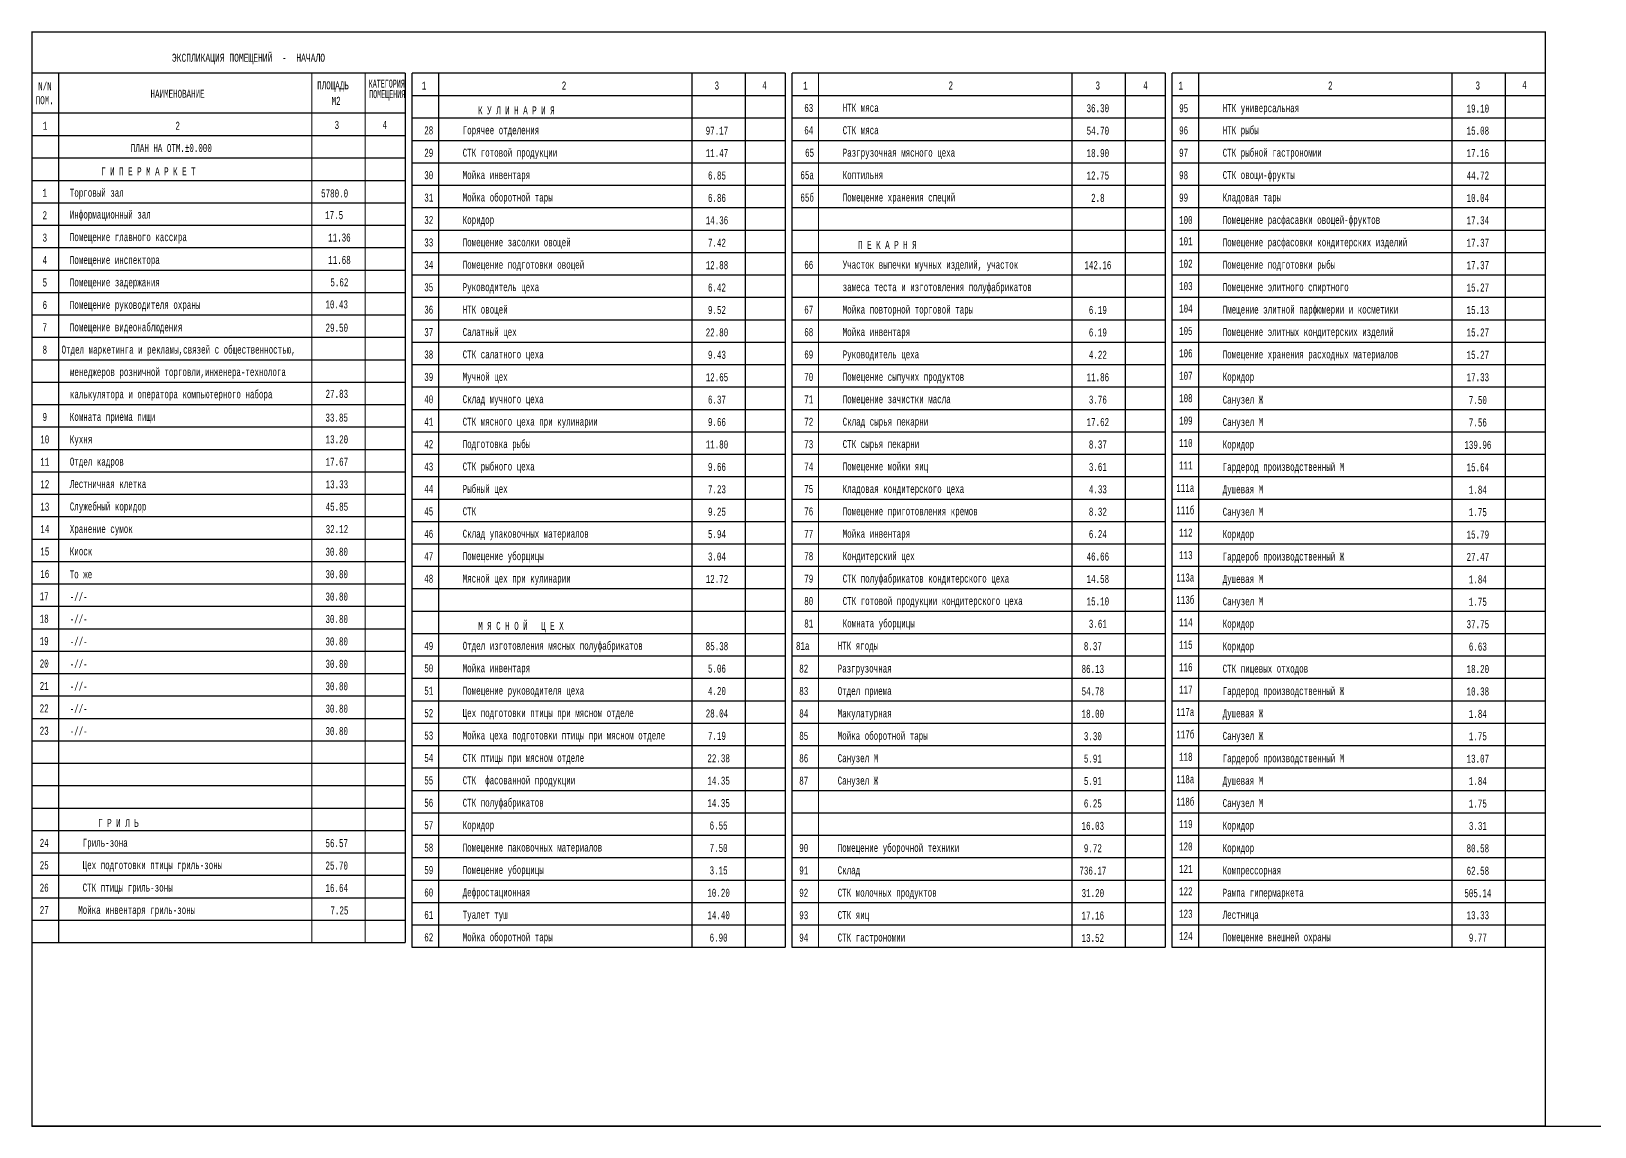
# Model space of a CAD drawing. Extents: x -4497 to 351150, y -50 to 322254.
# Drawn here: x -50 to 117209, y -50 to 82050 of the extents above; entities that cross this region are included whole.
import ezdxf
from ezdxf.enums import TextEntityAlignment as Align

# ---------------------------------------------------------------- set-up
doc = ezdxf.new("R2010")
doc.units = 0
doc.header["$LTSCALE"] = 100
doc.layers.get('0').update_dxf_attribs({"linetype": 'CONTINUOUS'})
doc.layers.add('EEE', color=7, linetype='CONTINUOUS')
doc.styles.add('ST_1', font='monotxt.shx', dxfattribs={"width": 0.65, "height": 600})
doc.styles.get("Standard").update_dxf_attribs({"font": 'monotxt.shx', "width": 0.65, "height": 600})

msp = doc.modelspace()

# ---------------------------------------------------------------- linework, layer by layer
at = {"color": 7}
msp.add_line((0, 0), (120761.6, 0), dxfattribs=at)
at = {"layer": 'EEE', "linetype": 'Continuous', "lineweight": -3}
for p, q in [((2840.8, 69195.5), (8282.2, 69195.5)), ((2840.8, 67515.5), (8282.2, 67515.5))]:
    msp.add_line(p, q, dxfattribs=at)
for points, const_width in [([(0, 0), (113500, 0), (113500, 82000), (0, 82000), (0, 0), (0, 0), (0, 0)], 100), ([(0, 78915.5), (28000, 78915.5)], 100), ([(2000, 78915.5), (2000, 13755.5)], 100), ([(21000, 78915.5), (21000, 13755.5)], 70), ([(25000, 78915.5), (25000, 13755.5)], 70), ([(28000, 78915.5), (28000, 13755.5)], 100), ([(28500.4, 13395.5), (28500.4, 78915.5)], 100), ([(28500.4, 78915.5), (56500.4, 78915.5)], 100), ([(28500.4, 78915.5), (56500.4, 78915.5)], 70), ([(28500.4, 78915.5), (56500.4, 78915.5)], 70), ([(30500.4, 78915.5), (30500.4, 13395.5)], 100), ([(49500.4, 78915.5), (49500.4, 13395.5)], 100), ([(53500.4, 78915.5), (53500.4, 13395.5)], 100), ([(56500.4, 78915.5), (56500.4, 13395.5)], 100), ([(57000.4, 13395.5), (57000.4, 78915.5)], 100), ([(57000.4, 78915.5), (85000.4, 78915.5)], 100), ([(57000.4, 78915.5), (85000.4, 78915.5)], 70), ([(57000.4, 78915.5), (85000.4, 78915.5)], 70), ([(59000.4, 78915.5), (59000.4, 13395.5)], 70), ([(78000.4, 78915.5), (78000.4, 13395.5)], 100), ([(82000.4, 78915.5), (82000.4, 13395.5)], 100), ([(85000.4, 78915.5), (85000.4, 13395.5)], 100), ([(85500.4, 13395.5), (85500.4, 78915.5)], 100), ([(85500.4, 78915.5), (113500.4, 78915.5)], 100), ([(85500.4, 78915.5), (113500.4, 78915.5)], 100), ([(85500.4, 78915.5), (113500.4, 78915.5)], 100), ([(87500.4, 78915.5), (87500.4, 13395.5)], 100), ([(106500.4, 78915.5), (106500.4, 13395.5)], 100), ([(110500.4, 78915.5), (110500.4, 13395.5)], 100), ([(113500.4, 78915.5), (113500.4, 13755.5)], 100), ([(28500.4, 77235.5), (56500.4, 77235.5)], 100), ([(57000.4, 77235.5), (85000.4, 77235.5)], 100), ([(85500.4, 77235.5), (113500.4, 77235.5)], 100), ([(0, 75915.5), (28000, 75915.5)], 100), ([(0, 75915.5), (28000, 75915.5)], 100), ([(0, 75915.5), (28000, 75915.5)], 100), ([(0, 74235.5), (28000, 74235.5)], 100), ([(0, 72555.5), (28000, 72555.5)], 70)]:
    msp.add_lwpolyline(points, dxfattribs=dict(at, const_width=const_width))
for points in [[(28500.4, 75555.5), (56500.4, 75555.5)], [(28500.4, 75555.5), (56500.4, 75555.5)], [(57000.4, 75555.5), (85000.4, 75555.5)], [(57000.4, 75555.5), (85000.4, 75555.5)], [(85500.4, 75555.5), (113500.4, 75555.5)], [(85500.4, 75555.5), (113500.4, 75555.5)], [(28500.4, 73875.5), (56500.4, 73875.5)], [(57000.4, 73875.5), (85000.4, 73875.5)], [(85500.4, 73875.5), (113500.4, 73875.5)], [(0, 72555.5), (28000, 72555.5)], [(28500.4, 72195.5), (56500.4, 72195.5)], [(57000.4, 72195.5), (85000.4, 72195.5)], [(85500.4, 72195.5), (113500.4, 72195.5)], [(0, 70875.5), (28000, 70875.5)], [(28500.4, 70515.5), (56500.4, 70515.5)], [(57000.4, 70515.5), (85000.4, 70515.5)], [(85500.4, 70515.5), (113500.4, 70515.5)], [(0, 69195.5), (28000, 69195.5)], [(28500.4, 68835.5), (56500.4, 68835.5)], [(57000.4, 68835.5), (85000.4, 68835.5)], [(85500.4, 68835.5), (113500.4, 68835.5)], [(0, 67515.5), (28000, 67515.5)], [(28500.4, 67155.5), (56500.4, 67155.5)], [(57000.4, 67155.5), (85000.4, 67155.5)], [(85500.4, 67155.5), (113500.4, 67155.5)], [(0, 65835.5), (28000, 65835.5)], [(28500.4, 65475.5), (56500.4, 65475.5)], [(57000.4, 65475.5), (85000.4, 65475.5)], [(85500.4, 65475.5), (113500.4, 65475.5)], [(0, 64155.5), (28000, 64155.5)], [(28500.4, 63795.5), (56500.4, 63795.5)], [(57000.4, 63795.5), (85000.4, 63795.5)], [(85500.4, 63795.5), (113500.4, 63795.5)], [(0, 62475.5), (28000, 62475.5)], [(28500.4, 62115.5), (56500.4, 62115.5)], [(57000.4, 62115.5), (85000.4, 62115.5)], [(85500.4, 62115.5), (113500.4, 62115.5)], [(0, 60795.5), (28000, 60795.5)], [(28500.4, 60435.5), (56500.4, 60435.5)], [(57000.4, 60435.5), (85000.4, 60435.5)], [(85500.4, 60435.5), (113500.4, 60435.5)], [(0, 59115.5), (28000, 59115.5)], [(28500.4, 58755.5), (56500.4, 58755.5)], [(57000.4, 58755.5), (85000.4, 58755.5)], [(85500.4, 58755.5), (113500.4, 58755.5)], [(0, 57435.5), (28000, 57435.5)], [(28500.4, 57075.5), (56500.4, 57075.5)], [(57000.4, 57075.5), (85000.4, 57075.5)], [(85500.4, 57075.5), (113500.4, 57075.5)], [(0, 55755.5), (28000, 55755.5)], [(28500.4, 55395.5), (56500.4, 55395.5)], [(57000.4, 55395.5), (85000.4, 55395.5)], [(85500.4, 55395.5), (113500.4, 55395.5)], [(0, 54075.5), (28000, 54075.5)], [(28500.4, 53715.5), (56500.4, 53715.5)], [(57000.4, 53715.5), (85000.4, 53715.5)], [(85500.4, 53715.5), (113500.4, 53715.5)], [(0, 52395.5), (28000, 52395.5)], [(28500.4, 52035.5), (56500.4, 52035.5)], [(57000.4, 52035.5), (85000.4, 52035.5)], [(85500.4, 52035.5), (113500.4, 52035.5)], [(0, 50715.5), (28000, 50715.5)], [(28500.4, 50355.5), (56500.4, 50355.5)], [(57000.4, 50355.5), (85000.4, 50355.5)], [(85500.4, 50355.5), (113500.4, 50355.5)], [(0, 49035.5), (28000, 49035.5)], [(28500.4, 48675.5), (56500.4, 48675.5)], [(57000.4, 48675.5), (85000.4, 48675.5)], [(85500.4, 48675.5), (113500.4, 48675.5)], [(0, 47355.5), (28000, 47355.5)], [(28500.4, 46995.5), (56500.4, 46995.5)], [(57000.4, 46995.5), (85000.4, 46995.5)], [(85500.4, 46995.5), (113500.4, 46995.5)], [(0, 45675.5), (28000, 45675.5)], [(28500.4, 45315.5), (56500.4, 45315.5)], [(57000.4, 45315.5), (85000.4, 45315.5)], [(85500.4, 45315.5), (113500.4, 45315.5)], [(0, 43995.5), (28000, 43995.5)], [(28500.4, 43635.5), (56500.4, 43635.5)], [(57000.4, 43635.5), (85000.4, 43635.5)], [(85500.4, 43635.5), (113500.4, 43635.5)], [(0, 42315.5), (28000, 42315.5)], [(28500.4, 41955.5), (56500.4, 41955.5)], [(57000.4, 41955.5), (85000.4, 41955.5)], [(85500.4, 41955.5), (113500.4, 41955.5)], [(0, 40635.5), (28000, 40635.5)], [(28500.4, 40275.5), (56500.4, 40275.5)], [(57000.4, 40275.5), (85000.4, 40275.5)], [(85500.4, 40275.5), (113500.4, 40275.5)], [(0, 38955.5), (28000, 38955.5)], [(28500.4, 38595.5), (56500.4, 38595.5)], [(57000.4, 38595.5), (85000.4, 38595.5)], [(85500.4, 38595.5), (113500.4, 38595.5)], [(0, 37275.5), (28000, 37275.5)], [(28500.4, 36915.5), (56500.4, 36915.5)], [(57000.4, 36915.5), (85000.4, 36915.5)], [(85500.4, 36915.5), (113500.4, 36915.5)], [(0, 35595.5), (28000, 35595.5)], [(28500.4, 35235.5), (56500.4, 35235.5)], [(57000.4, 35235.5), (85000.4, 35235.5)], [(85500.4, 35235.5), (113500.4, 35235.5)], [(0, 33915.5), (28000, 33915.5)], [(28500.4, 33555.5), (56500.4, 33555.5)], [(57000.4, 33555.5), (85000.4, 33555.5)], [(85500.4, 33555.5), (113500.4, 33555.5)], [(0, 32235.5), (28000, 32235.5)], [(28500.4, 31875.5), (56500.4, 31875.5)], [(57000.4, 31875.5), (85000.4, 31875.5)], [(85500.4, 31875.5), (113500.4, 31875.5)], [(0, 30555.5), (28000, 30555.5)], [(28500.4, 30195.5), (56500.4, 30195.5)], [(57000.4, 30195.5), (85000.4, 30195.5)], [(85500.4, 30195.5), (113500.4, 30195.5)], [(0, 28875.5), (28000, 28875.5)], [(28500.4, 28515.5), (56500.4, 28515.5)], [(57000.4, 28515.5), (85000.4, 28515.5)], [(85500.4, 28515.5), (113500.4, 28515.5)], [(0, 27195.5), (28000, 27195.5)], [(28500.4, 26835.5), (56500.4, 26835.5)], [(57000.4, 26835.5), (85000.4, 26835.5)], [(85500.4, 26835.5), (113500.4, 26835.5)], [(0, 25515.5), (28000, 25515.5)], [(28500.4, 25155.5), (56500.4, 25155.5)], [(57000.4, 25155.5), (85000.4, 25155.5)], [(85500.4, 25155.5), (113500.4, 25155.5)], [(0, 23835.5), (28000, 23835.5)], [(28500.4, 23475.5), (56500.4, 23475.5)], [(57000.4, 23475.5), (85000.4, 23475.5)], [(85500.4, 23475.5), (113500.4, 23475.5)], [(0, 22155.5), (28000, 22155.5)], [(28500.4, 21795.5), (56500.4, 21795.5)], [(57000.4, 21795.5), (85000.4, 21795.5)], [(85500.4, 21795.5), (113500.4, 21795.5)], [(0, 20475.5), (28000, 20475.5)], [(28500.4, 20115.5), (56500.4, 20115.5)], [(57000.4, 20115.5), (85000.4, 20115.5)], [(85500.4, 20115.5), (113500.4, 20115.5)], [(0, 18795.5), (28000, 18795.5)], [(28500.4, 18435.5), (56500.4, 18435.5)], [(57000.4, 18435.5), (85000.4, 18435.5)], [(85500.4, 18435.5), (113500.4, 18435.5)], [(0, 17115.5), (28000, 17115.5)], [(28500.4, 16755.5), (56500.4, 16755.5)], [(57000.4, 16755.5), (85000.4, 16755.5)], [(85500.4, 16755.5), (113500.4, 16755.5)], [(0, 15435.5), (28000, 15435.5)], [(28500.4, 15075.5), (56500.4, 15075.5)], [(57000.4, 15075.5), (85000.4, 15075.5)], [(85500.4, 15075.5), (113500.4, 15075.5)], [(0, 13755.5), (28000, 13755.5)], [(28500.4, 13395.5), (56500.4, 13395.5)], [(57000.4, 13395.5), (85000.4, 13395.5)], [(85500.4, 13395.5), (113500.4, 13395.5)]]:
    msp.add_lwpolyline(points, dxfattribs=at)

# ---------------------------------------------------------------- texts
at = {"layer": 'EEE', "linetype": 'Continuous', "lineweight": 20, "width": 0.691197}
msp.add_text('ЭКСПЛИКАЦИЯ ПОМЕЩЕНИЙ  -  НАЧАЛО', height=600, dxfattribs=at).set_placement((10499.1, 79766))
at = {"layer": 'EEE', "linetype": 'Continuous', "lineweight": -3}
for s, width, p in [('N/N', 0.65, (469.7, 77625.5)), ('НАИМЕНОВАНИЕ', 0.65, (8897.6, 77064.2)), ('ПЛОЩАДЬ', 0.65, (21397.4, 77697.8)), ('КАТЕГОРИЯ', 0.5, (25260.6, 77827.3)), ('ПОМЕЩЕНИЯ', 0.5, (25290.7, 77039)), ('ПОМ.', 0.65, (285.6, 76586.4)), ('М2', 0.65, (22479.5, 76536.8)), ('НТК мяса', 0.65, (60806.3, 76013.9)), ('НТК универсальная', 0.65, (89306.3, 75990.6)), ('Горячее отделения', 0.65, (32306.3, 74333.9)), ('СТК мяса', 0.65, (60806.3, 74333.9)), ('НТК рыбы', 0.65, (89306.3, 74333.9)), ('ПЛАН НА ОТМ.%%p0.000', 0.65, (7417.2, 73001.2)), ('СТК готовой продукции', 0.65, (32306.3, 72653.9)), ('Разгрузочная мясного цеха', 0.65, (60806.3, 72653.9)), ('СТК рыбной гастрономии', 0.65, (89306.3, 72653.9)), ('Мойка инвентаря', 0.65, (32306.3, 70973.9)), ('СТК овощи-фрукты', 0.65, (89306.3, 70973.9)), ('Торговый зал', 0.65, (2840.8, 69652.4)), ('Мойка оборотной тары', 0.65, (32306.3, 69293.9)), ('Кладовая тары', 0.65, (89306.3, 69293.9)), ('Информационный зал', 0.65, (2840.8, 68013.9)), ('Коридор', 0.65, (32306.3, 67613.9)), ('Помещение расфасавки овощей-фруктов', 0.65, (89306.3, 67613.9)), ('Помещение главного кассира', 0.65, (2840.8, 66323.2)), ('Помещение засолки овощей', 0.65, (32306.3, 65933.9)), ('Помещение расфасовки кондитерских изделий', 0.65, (89306.3, 65933.9)), ('Помещение инспектора', 0.65, (2840.8, 64612.5)), ('Помещение подготовки овощей', 0.65, (32306.3, 64253.9)), ('Участок выпечки мучных изделий, участок ', 0.65, (60806.3, 64253.9)), ('Помещение подготовки рыбы', 0.65, (89306.3, 64253.9)), ('Помещение задержания', 0.65, (2840.8, 62936.8)), ('Руководитель цеха', 0.65, (32306.3, 62573.9)), ('замеса теста и изготовления полуфабрикатов', 0.65, (60806.3, 62573.9)), ('Помещение элитного спиртного', 0.65, (89306.3, 62573.9)), ('Помещение руководителя охраны', 0.65, (2840.8, 61248.1)), ('НТК овощей', 0.65, (32306.3, 60893.9)), ('Мойка повторной торговой тары', 0.65, (60806.3, 60893.9)), ('Пмещение элитной парфюмерии и косметики', 0.65, (89306.3, 60893.9)), ('Помещение видеонаблюдения', 0.65, (2840.8, 59569.6)), ('Салатный цех', 0.65, (32306.3, 59213.9)), ('Мойка инвентаря', 0.65, (60806.3, 59213.9)), ('Помещение элитных кондитерских изделий', 0.65, (89306.3, 59213.9)), ('Отдел маркетинга и рекламы,связей с общественностью,', 0.65, (2226.7, 57892.3)), ('СТК салатного цеха', 0.65, (32306.3, 57533.9)), ('Руководитель цеха', 0.65, (60806.3, 57533.9)), ('Помещение хранения расходных материалов', 0.65, (89306.3, 57533.9)), ('менеджеров розничной торговли,инженера-технолога', 0.65, (2847.2, 56212.1)), ('Мучной цех', 0.65, (32306.3, 55853.9)), ('Помещение сыпучих продуктов', 0.65, (60806.3, 55853.9)), ('Коридор', 0.65, (89306.3, 55853.9)), ('калькулятора и оператора компьютерного набора', 0.65, (2847.2, 54544.3)), ('Склад мучного цеха', 0.65, (32306.3, 54173.9)), ('Помещение зачистки масла', 0.65, (60806.3, 54173.9)), ('Санузел Ж', 0.65, (89306.3, 54144.3)), ('Комната приема пищи', 0.65, (2840.8, 52853.1)), ('СТК мясного цеха при кулинарии', 0.65, (32306.3, 52493.9)), ('Склад сырья пекарни', 0.65, (60806.3, 52493.9)), ('Санузел М', 0.65, (89306.3, 52464.3)), ('Кухня', 0.65, (2840.8, 51173.1)), ('Подготовка рыбы ', 0.65, (32306.3, 50813.9)), ('СТК сырья пекарни', 0.65, (60806.3, 50813.9)), ('Коридор', 0.65, (89306.3, 50784.3)), ('СТК рыбного цеха', 0.65, (32306.3, 49133.9)), ('Помещение мойки яиц', 0.65, (60806.3, 49133.9)), ('Гардерод производственный М', 0.65, (89306.3, 49104.3)), ('Рыбный цех', 0.65, (32306.3, 47453.9)), ('Кладовая кондитерского цеха', 0.65, (60806.3, 47453.9)), ('Душевая М', 0.65, (89306.3, 47424.3)), ('СТК ', 0.65, (32306.3, 45773.9)), ('Помещение приготовления кремов', 0.65, (60806.3, 45773.9)), ('Санузел М', 0.65, (89306.3, 45744.3)), ('Хранение сумок', 0.65, (2840.8, 44450.9)), ('Склад упаковочных материалов', 0.65, (32306.3, 44093.9)), ('Мойка инвентаря', 0.65, (60806.3, 44093.9)), ('Коридор', 0.65, (89306.3, 44064.3)), ('Киоск', 0.65, (2840.8, 42773.9)), ('Помещение уборщицы', 0.65, (32306.3, 42413.9)), ('Кондитерский цех', 0.65, (60806.3, 42413.9)), ('Гардероб производственный Ж', 0.65, (89306.3, 42384.3)), ('Мясной цех при кулинарии', 0.65, (32306.3, 40733.9)), ('СТК полуфабрикатов кондитерского цеха', 0.65, (60806.3, 40733.9)), ('Душевая М', 0.65, (89306.3, 40704.3)), ('СТК готовой продукции кондитерского цеха', 0.65, (60806.3, 39053.9)), ('Санузел М', 0.65, (89306.3, 39024.3)), ('Комната уборщицы', 0.65, (60806.3, 37373.9)), ('Коридор', 0.65, (89306.3, 37344.3)), ('Отдел изготовления мясных полуфабрикатов', 0.65, (32306.3, 35693.9)), ('Коридор', 0.65, (89306.3, 35664.3)), ('Мойка инвентаря', 0.65, (32306.3, 34013.9)), ('Разгрузочная', 0.65, (60431.4, 33990.6)), ('СТК пищевых отходов', 0.65, (89306.3, 33984.3)), ('Помещение руководителя цеха', 0.65, (32306.3, 32333.9)), ('Отдел приема', 0.65, (60431.4, 32310.6)), ('Гардерод производственный Ж', 0.65, (89306.3, 32304.3)), ('Цех подготовки птицы при мясном отделе', 0.65, (32306.3, 30653.9)), ('Макулатурная', 0.65, (60431.4, 30630.6)), ('Душевая Ж', 0.65, (89306.3, 30624.3)), ('Мойка цеха подготовки птицы при мясном отделе', 0.65, (32306.3, 28973.9)), ('Мойка оборотной тары', 0.65, (60431.4, 28950.6)), ('Санузел Ж', 0.65, (89306.3, 28944.3)), ('СТК птицы при мясном отделе', 0.65, (32306.3, 27293.9)), ('Санузел М', 0.65, (60431.4, 27270.6)), ('Гардероб производственный М', 0.65, (89306.3, 27264.3)), ('СТК  фасованной продукции', 0.65, (32306.3, 25613.9)), ('Санузел Ж', 0.65, (60431.4, 25590.6)), ('Душевая М', 0.65, (89306.3, 25584.3)), ('СТК полуфабрикатов', 0.65, (32306.3, 23933.9)), ('Санузел М', 0.65, (89306.3, 23904.3)), ('Коридор', 0.65, (32306.3, 22253.9)), ('Коридор', 0.65, (89306.3, 22224.3)), ('Гриль-зона', 0.65, (3805.9, 20933.9)), ('Помещение паковочных материалов', 0.65, (32306.3, 20573.9)), ('Помещение уборочной техники', 0.65, (60431.4, 20550.6)), ('Коридор', 0.65, (89306.3, 20544.3)), ('Цех подготовки птицы гриль-зоны', 0.65, (3805.9, 19253.9)), ('Помещение уборщицы', 0.65, (32306.3, 18893.9)), ('Склад', 0.65, (60431.4, 18870.6)), ('Компрессорная', 0.65, (89306.3, 18864.3)), ('СТК птицы гриль-зоны', 0.65, (3805.9, 17573.9)), ('Дефростационная', 0.65, (32306.3, 17213.9)), ('СТК молочных продуктов', 0.65, (60431.4, 17190.6)), ('Рампа гипермаркета', 0.65, (89306.3, 17184.3)), ('Мойка инвентаря гриль-зоны', 0.65, (3469.7, 15893.9)), ('Туалет туш', 0.65, (32306.3, 15533.9)), ('СТК яиц', 0.65, (60431.4, 15510.6)), ('Лестница', 0.65, (89306.3, 15533.9)), ('Мойка оборотной тары', 0.65, (32306.3, 13853.9)), ('СТК гастрономии', 0.65, (60431.4, 13830.6)), ('Помещение внешней охраны', 0.65, (89306.3, 13853.9))]:
    msp.add_text(s, height=600, dxfattribs=dict(at, width=width)).set_placement(p)
at = {"layer": 'EEE', "linetype": 'Continuous', "lineweight": -3, "width": 0.65}
for s, p in [('1', (29412.4, 77983.9)), ('2', (39906.5, 77983.9)), ('3', (51367.7, 77983.9)), ('4', (54949.6, 78006.2)), ('1', (58012.6, 77983.9)), ('2', (68912.4, 77983.9)), ('3', (79935.8, 77983.9)), ('4', (83515.2, 77989.3)), ('1', (86158.9, 77983.9)), ('2', (97375.2, 77983.9)), ('3', (108435.8, 77983.9)), ('4', (111939.6, 78029.9)), ('1', (976.2, 74967.4)), ('2', (10927.5, 74967.4)), ('3', (22870.7, 75030.8)), ('4', (26460.4, 75030.8)), ('1', (966, 69943.9)), ('2', (966, 68263.9)), ('3', (966, 66583.9)), ('4', (966, 64903.9)), ('5', (966, 63223.9)), ('6', (966, 61543.9)), ('7', (966, 59863.9)), ('8', (966, 58183.9)), ('9', (966, 53143.9)), ('10', (966, 51463.9)), ('11', (966, 49783.9)), ('12', (966, 48103.9)), ('13', (966, 46423.9)), ('14', (966, 44743.9)), ('15', (966, 43063.9)), ('16', (966, 41383.9))]:
    msp.add_text(s, height=600, dxfattribs=at).set_placement(p, align=Align.MIDDLE_CENTER)
at = {"layer": 'EEE', "color": 2, "linetype": 'Continuous', "lineweight": -3, "width": 0.65}
for s, p in [('К У Л И Н А Р И Я', (33468.1, 75824.3)), ('Г И П Е Р М А Р К Е Т', (5188.8, 71254.1)), ('Коптильня', (60806.3, 70973.9)), ('Помещение хранения специй', (60806.3, 69293.9)), ('П Е К А Р Н Я', (61968.1, 65744.3)), ('М Я С Н О Й   Ц Е Х', (33468.1, 37184.3)), ('НТК ягоды', (60431.4, 35693.9)), ('Г Р И Л Ь', (4967.7, 22424.3))]:
    msp.add_text(s, height=600, dxfattribs=at).set_placement(p)
at = {"layer": 'EEE', "linetype": 'Continuous', "lineweight": -3, "width": 0.65}
for s, p in [('63', (57923.6, 76303.9)), ('95', (86045.5, 76280.7)), ('28', (29423.6, 74623.9)), ('64', (57923.6, 74623.9)), ('96', (86037.1, 74623.9)), ('29', (29423.6, 72943.9)), ('65', (57983.1, 72943.9)), ('97', (86037.1, 72943.9)), ('30', (29423.6, 71263.9)), ('65а', (57632.4, 71263.9)), ('98', (86037.1, 71263.9)), ('31', (29423.6, 69583.9)), ('65б', (57632.4, 69583.9)), ('99', (86037.1, 69583.9)), ('32', (29423.6, 67903.9)), ('100', (86037.1, 67903.9)), ('33', (29423.6, 66223.9)), ('101', (86037.1, 66311.9)), ('34', (29423.6, 64543.9)), ('66', (57923.6, 64543.9)), ('102', (86037.1, 64631.9)), ('35', (29423.6, 62863.9)), ('103', (86037.1, 62951.9)), ('36', (29423.6, 61183.9)), ('67', (57923.6, 61183.9)), ('104', (86037.1, 61271.9)), ('37', (29423.6, 59503.9)), ('68', (57923.6, 59503.9)), ('105', (86037.1, 59591.9)), ('38', (29423.6, 57823.9)), ('69', (57923.6, 57823.9)), ('106', (86037.1, 57911.9)), ('39', (29423.6, 56143.9)), ('70', (57923.6, 56143.9)), ('107', (86037.1, 56232.1)), ('40', (29423.6, 54463.9)), ('71', (57923.6, 54463.9)), ('108', (86037.1, 54552.1)), ('41', (29423.6, 52783.9)), ('72', (57923.6, 52783.9)), ('109', (86037.1, 52872.1)), ('42', (29423.6, 51103.9)), ('73', (57923.6, 51103.9)), ('110', (86037.1, 51192.1)), ('43', (29423.6, 49423.9)), ('74', (57923.6, 49423.9)), ('111', (86037.1, 49512.1)), ('111а', (85827.8, 47832.1)), ('44', (29423.6, 47743.9)), ('75', (57923.6, 47743.9)), ('45', (29423.6, 46063.9)), ('76', (57923.6, 46063.9)), ('111б', (85827.8, 46152.1)), ('46', (29423.6, 44383.9)), ('77', (57923.6, 44383.9)), ('112', (86037.1, 44472.1)), ('47', (29423.6, 42703.9)), ('78', (57923.6, 42703.9)), ('113', (86037.1, 42792.1)), ('То же', (2832.5, 41350.6)), ('48', (29423.6, 41023.9)), ('79', (57923.6, 41023.9)), ('113а', (85827.8, 41112.1)), ('17', (581.9, 39703.9)), ('-//-', (2832.5, 39670.6)), ('80', (57923.6, 39343.9)), ('113б', (85827.8, 39432.1)), ('18', (581.9, 38023.9)), ('-//-', (2832.5, 37990.6)), ('81', (57923.6, 37663.9)), ('114', (86037.1, 37752.1)), ('19', (581.9, 36343.9)), ('-//-', (2832.5, 36310.6)), ('115', (86037.1, 36072.1)), ('49', (29423.6, 35983.9)), ('20', (581.9, 34663.9)), ('-//-', (2832.5, 34630.6)), ('50', (29423.6, 34303.9)), ('82', (57548.7, 34280.7)), ('116', (86037.1, 34392.1)), ('21', (581.9, 32983.9)), ('-//-', (2832.5, 32950.6)), ('51', (29423.6, 32623.9)), ('83', (57548.7, 32600.7)), ('117', (86037.1, 32712.1)), ('22', (581.9, 31303.9)), ('-//-', (2832.5, 31270.6)), ('52', (29423.6, 30943.9)), ('84', (57548.7, 30920.7)), ('117а', (85827.8, 31032.1)), ('23', (581.9, 29623.9)), ('-//-', (2832.5, 29590.6)), ('53', (29423.6, 29263.9)), ('85', (57548.7, 29240.7)), ('117б', (85827.8, 29352.1)), ('54', (29423.6, 27583.9)), ('86', (57548.7, 27560.7)), ('118', (86037.1, 27672.1)), ('55', (29423.6, 25903.9)), ('87', (57548.7, 25880.7)), ('118а', (85827.8, 25992.1)), ('118б', (85827.8, 24312.1)), ('56', (29423.6, 24223.9)), ('57', (29423.6, 22543.9)), ('119', (86037.1, 22632.1)), ('24', (581.9, 21223.9)), ('58', (29423.6, 20863.9)), ('90', (57548.7, 20840.7)), ('120', (86037.1, 20952.1)), ('25', (581.9, 19543.9)), ('59', (29423.6, 19183.9)), ('91', (57548.7, 19160.7)), ('121', (86037.1, 19272.1)), ('26', (581.9, 17863.9)), ('60', (29423.6, 17503.9)), ('92', (57548.7, 17480.7)), ('122', (86037.1, 17592.1)), ('27', (587.1, 16183.9)), ('61', (29423.6, 15823.9)), ('93', (57548.7, 15800.7)), ('123', (86037.1, 15912.1)), ('62', (29423.6, 14143.9)), ('94', (57548.7, 14120.7)), ('124', (86037.1, 14232.1))]:
    msp.add_text(s, height=600, dxfattribs=at).set_placement(p, align=Align.MIDDLE_LEFT)
at = {"layer": 'EEE', "color": 3, "linetype": 'Continuous', "lineweight": -3, "width": 0.65}
for s, p in [('36.30', (79943.8, 75981.5)), ('19.10', (108443.8, 75958.3)), ('97.17', (51375.7, 74301.5)), ('54.70', (79943.8, 74301.5)), ('15.08', (108443.8, 74301.5)), ('11.47', (51375.7, 72621.5)), ('18.90', (79943.8, 72621.5)), ('17.16', (108443.8, 72621.5)), ('6.85', (51375.7, 70941.5)), ('12.75', (79943.8, 70941.5)), ('44.72', (108443.8, 70941.5)), ('6.86', (51375.7, 69261.5)), ('2.8', (79943.8, 69261.5)), ('10.04', (108443.8, 69261.5)), ('14.36', (51375.7, 67581.5)), ('17.34', (108443.8, 67581.5)), ('11.36', (23061.3, 66290.5)), ('7.42', (51375.7, 65901.5)), ('17.37', (108443.8, 65901.5)), ('11.68', (23064.7, 64613)), ('12.88', (51375.7, 64221.5)), ('142.16', (79943.8, 64221.5)), ('17.37', (108443.8, 64221.5)), ('5.62', (23058.5, 62934.6)), ('6.42', (51375.7, 62541.5)), ('15.27', (108443.8, 62541.5)), ('10.43', (22859.4, 61281.2)), ('9.52', (51375.7, 60861.5)), ('6.19', (79943.8, 60861.5)), ('15.13', (108443.8, 60861.5)), ('29.50', (22864.8, 59531.9)), ('22.80', (51375.7, 59181.5)), ('6.19', (79943.8, 59181.5)), ('15.27', (108443.8, 59181.5)), ('9.43', (51375.7, 57501.5)), ('4.22', (79943.8, 57501.5)), ('15.27', (108443.8, 57501.5)), ('12.65', (51375.7, 55821.5)), ('11.86', (79943.8, 55821.5)), ('17.33', (108443.8, 55821.5)), ('27.83', (22868.9, 54577.3)), ('6.37', (51375.7, 54141.5)), ('3.76', (79943.8, 54141.5)), ('7.50', (108443.8, 54112)), ('33.85', (22857.9, 52795.6)), ('9.66', (51375.7, 52461.5)), ('17.62', (79943.8, 52461.5)), ('7.56', (108443.8, 52432)), ('13.20', (22867.3, 51165.3)), ('11.80', (51375.7, 50781.5)), ('8.37', (79943.8, 50781.5)), ('139.96', (108443.8, 50752)), ('17.67', (22872.2, 49486.2)), ('9.66', (51375.7, 49101.5)), ('3.61', (79943.8, 49101.5)), ('15.64', (108443.8, 49072)), ('13.33', (22870.8, 47797.7)), ('7.23', (51375.7, 47421.5)), ('4.33', (79943.8, 47421.5)), ('1.84', (108443.8, 47392)), ('45.85', (22869.6, 46119)), ('9.25', (51375.7, 45741.5)), ('8.32', (79943.8, 45741.5)), ('1.75', (108443.8, 45712)), ('5.94', (51375.7, 44061.5)), ('6.24', (79943.8, 44061.5)), ('15.79', (108443.8, 44032)), ('3.04', (51375.7, 42381.5)), ('46.66', (79943.8, 42381.5)), ('27.47', (108443.8, 42352)), ('12.72', (51375.7, 40701.5)), ('14.58', (79943.8, 40701.5)), ('1.84', (108443.8, 40672)), ('15.10', (79943.8, 39021.5)), ('1.75', (108443.8, 38992)), ('3.61', (79943.8, 37341.5)), ('37.75', (108443.8, 37312)), ('85.38', (51375.7, 35661.5)), ('8.37', (79568.9, 35661.5)), ('6.63', (108443.8, 35632)), ('5.06', (51375.7, 33981.5)), ('86.13', (79568.9, 33958.3)), ('18.20', (108443.8, 33952)), ('4.20', (51375.7, 32301.5)), ('54.78', (79568.9, 32278.3)), ('10.38', (108443.8, 32272)), ('28.04', (51375.7, 30621.5)), ('18.00', (79568.9, 30598.3)), ('1.84', (108443.8, 30592)), ('7.19', (51375.7, 28941.5)), ('3.30', (79568.9, 28918.3)), ('1.75', (108443.8, 28912)), ('22.38', (51500.3, 27261.5)), ('5.91', (79568.9, 27238.3)), ('13.07', (108443.8, 27232)), ('14.35', (51500.3, 25581.5)), ('5.91', (79568.9, 25558.3)), ('1.84', (108443.8, 25552)), ('14.35', (51500.3, 23901.5)), ('6.25', (79568.9, 23878.3)), ('1.75', (108443.8, 23872)), ('6.55', (51500.3, 22221.5)), ('16.03', (79568.9, 22198.3)), ('3.31', (108443.8, 22192)), ('56.57', (22858.7, 20901.5)), ('7.50', (51500.3, 20541.5)), ('9.72', (79568.9, 20518.3)), ('80.58', (108443.8, 20512)), ('25.70', (22858.7, 19221.5)), ('3.15', (51500.3, 18861.5)), ('736.17', (79568.9, 18838.3)), ('62.58', (108443.8, 18832)), ('16.64', (22858.7, 17541.5)), ('10.20', (51500.3, 17181.5)), ('31.20', (79568.9, 17158.3)), ('505.14', (108443.8, 17152)), ('7.25', (23056.6, 15861.5)), ('14.40', (51500.3, 15501.5)), ('17.16', (79568.9, 15478.3)), ('13.33', (108443.8, 15501.5)), ('6.90', (51500.3, 13821.5)), ('13.52', (79568.9, 13798.3)), ('9.77', (108443.8, 13821.5))]:
    msp.add_text(s, height=600, dxfattribs=at).set_placement(p, align=Align.CENTER)
at = {"layer": 'EEE', "linetype": 'Continuous', "lineweight": -3, "width": 0.65}
for s, p in [('5780.0', (22700.4, 69600.2)), ('17.5', (22664.4, 67971.7)), ('32.12', (22874.7, 44435.6)), ('30.80', (22858.7, 42741.5)), ('30.80', (22858.7, 41061.5)), ('30.80', (22858.7, 39381.5)), ('30.80', (22858.7, 37701.5)), ('30.80', (22858.7, 36021.5)), ('30.80', (22858.7, 34341.5)), ('30.80', (22858.7, 32661.5)), ('30.80', (22858.7, 30981.5)), ('30.80', (22858.7, 29301.5))]:
    msp.add_text(s, height=600, dxfattribs=at).set_placement(p, align=Align.CENTER)
at = {"layer": 'EEE', "style": 'ST_1', "width": 0.65}
for s, p in [('Отдел кадров', (2840.8, 49496.2)), ('Лестничная клетка', (2840.8, 47819.3)), ('Служебный коридор', (2840.8, 46135.6))]:
    msp.add_text(s, height=600, dxfattribs=at).set_placement(p)
at = {"layer": 'EEE', "color": 2, "linetype": 'Continuous', "lineweight": -3, "width": 0.65}
msp.add_text('81а', height=600, dxfattribs=at).set_placement((57301.5, 35983.9), align=Align.MIDDLE_LEFT)

doc.saveas('drawing.dxf')
